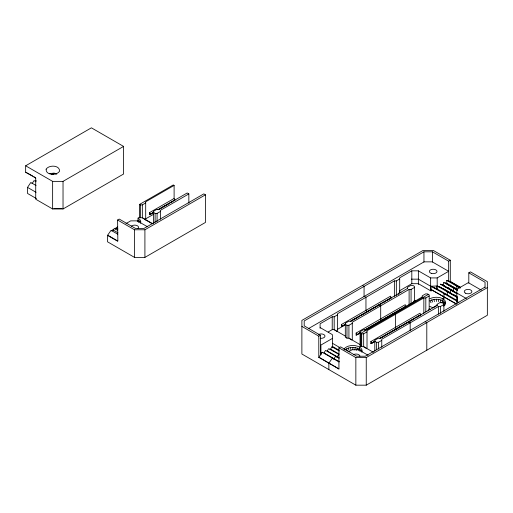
<?xml version="1.0" encoding="UTF-8"?>
<svg xmlns="http://www.w3.org/2000/svg" width="513" height="513" viewBox="0 0 513 513"><rect width="100%" height="100%" fill="white"/><g stroke="black" fill="none" stroke-linecap="round" stroke-linejoin="round"><path stroke-width="0.77" d="M354.804 349.84L355.252 347.551L359.408 348.936L361.806 351.328M438.326 301.618L438.775 299.329L442.924 300.714L445.322 303.112L443.649 304.696M356.618 350.276L357.484 348.083M440.141 302.054L441.007 299.861M398.197 294.539L399.691 291.826L399.691 277.834L411.811 270.838L418.364 270.838L430.644 277.924L437.191 277.924L448.657 271.306L432.279 261.854L424.091 261.854L308.666 328.493M412.939 303.048L414.433 300.336L414.433 286.344L412.792 285.395L410.83 285.395L407.469 287.331L407.469 288.883M428.054 310.878L429.169 308.845L429.169 294.853L427.534 293.904L425.566 293.904L422.212 295.841L422.212 297.393M137.26 221.372L138.074 220.013L138.074 218.121L139.549 217.275L140.37 217.743L142.332 217.743L152.816 223.796M358.587 350.289L359.408 348.936L359.408 347.045L360.876 346.192L360.876 333.335L428.349 294.379M441.699 302.747L442.924 300.714L442.924 298.822L444.155 298.111M116.297 228.426L117.483 226.611M327.166 351.001L328.346 349.186M329.923 349.789L332.386 346.474M336.842 357.42L338.811 354.393L328.743 348.577M36.5 198.621L27.535 193.446L27.535 187.392L30.806 182.481L36.051 185.507M32.037 183.66L34.082 180.589L36.051 181.724M35.314 181.769L36.128 180.538M107.781 235.236L117.849 241.052L117.605 220.013L119.24 219.07L135.477 228.439L143.954 228.439L203.828 193.869L205.463 194.818L205.463 222.424L144.91 257.385L134.515 257.385L107.531 241.809L107.531 235.377L111.052 230.324L117.766 234.197M111.872 230.985L112.693 229.753L117.932 232.78M113.104 230.273L114.328 228.432L117.689 230.369M115.149 229.093L115.97 227.862L117.932 228.997M301.881 326.403L318.791 336.169L318.791 357.349L322.311 352.29L339.099 361.979M323.953 352.854L325.588 350.398L339.016 358.151M332.386 358.106L328.865 363.166L328.865 369.591M333.61 359.286L335.662 356.214M138.542 222.341L139.549 221.122L138.074 220.013M359.876 351.258L360.876 350.039M442.892 303.645L444.399 301.824M443.905 305.819L445.06 304.934M344.832 350.039C347.641 347.558 351.655 347.096 355.252 347.551M25.65 165.789L91.404 127.827L123.582 146.41L123.582 174.016L63.028 208.977L52.634 208.977L35.724 199.217L35.724 178.037L25.65 172.221L25.65 165.789L52.634 181.371L63.028 181.371L123.582 146.41M25.65 172.221L32.608 175.953M35.724 178.037L33.954 176.728M51.486 174.702L54.198 173.137L52.833 174.676M139.549 217.275L139.549 204.411L173.285 184.936L174.106 185.411L174.106 198.46L174.92 200.256M174.106 185.411L145.692 201.814L145.692 219.968L151.585 223.373M139.549 204.411L140.37 204.886L142.332 204.886L145.692 202.949M125.986 223.591L130.706 220.866L137.26 220.866L147.494 226.778M153.797 212.453L149.539 214.723L149.539 212.639L174.106 198.46M150.36 214.434L153.772 212.087M157.863 209.727L174.92 199.878M149.539 214.723L152.951 212.748M158.549 209.708L169.463 203.404M171.509 202.225L172.875 201.436M145.692 218.833L153.316 214.434M188.842 203.129L188.842 193.92L160.428 210.324L160.428 219.192M153.47 212.453L155.106 213.395L157.074 213.395L160.428 211.459M117.605 220.013L134.515 229.779L144.91 229.779L205.463 194.818M460.366 287.242L450.299 281.425L450.299 260.245L448.657 261.194L432.427 251.819L423.95 251.819L304.196 320.958L304.196 325.851L320.426 335.226L320.426 353.38L322.311 352.29M337.541 314.847L334.187 316.784L332.219 316.784L320.099 323.78L320.099 328.32M399.691 278.969L396.337 280.906L394.369 280.906L337.541 313.712L337.541 331.097M318.791 336.169L320.426 335.226M328.179 331.975L332.219 329.647L334.187 329.647L345.32 336.073M399.691 290.691L411.811 283.695L418.364 283.695L430.644 290.788L431.952 290.788M345.647 324.351L341.389 326.621L341.389 324.537L390.521 296.174L391.342 297.97L386.565 300.727M342.209 326.339L345.621 323.985M350.398 321.228L391.342 297.591M341.389 326.621L344.12 325.043M407.469 288.466L350.642 321.279L348.68 321.279L345.32 323.216L345.32 337.208L346.961 338.157L348.923 338.157L360.062 344.582M351.078 321.215L358.587 316.88M360.633 315.7L366.09 312.545M368.821 310.974L366.776 312.154L365.955 310.359L365.955 297.309L364.32 296.367M370.187 310.185L372.233 308.999M373.599 308.217L379.056 305.062M380.422 304.273L381.787 303.484M383.833 302.304L385.199 301.516M337.381 329.41L344.98 325.024M414.433 287.479L411.073 289.415L409.111 289.415L352.284 322.222L352.284 339.606M345.32 324.351L346.961 325.293L348.923 325.293L352.284 323.357M332.386 338.439L320.92 345.057L320.92 354.887M411.317 279.155L418.364 279.155L430.644 286.248L437.191 285.965L457.34 297.591L457.34 300.618L456.846 300.451M360.389 332.86L356.131 335.13L356.131 333.046L405.257 304.684L406.078 306.479L401.301 309.236M356.952 334.848L360.363 332.495M364.454 330.135L406.078 306.101M356.131 335.13L360.222 332.764M422.212 296.976L365.384 329.788L363.416 329.788L360.062 331.725L360.062 345.717L361.697 346.666L363.666 346.666L373.49 352.335M365.134 330.115L373.323 325.389M374.689 324.601L386.289 317.906M388.335 316.726L396.523 311.994M397.889 311.211L399.935 310.025M481.277 290.14L468.311 282.657L456.846 289.274L446.772 283.458L446.772 280.431L450.299 281.425M429.169 295.988L425.816 297.925L423.847 297.925L367.019 330.731L367.019 348.115M319.035 357.208L338.933 368.975L338.933 347.801L340.574 346.852L356.804 356.227L365.282 356.227L485.035 287.088M468.799 283.08L468.799 272.82L470.44 271.877L487.35 281.637L487.35 315.251L366.244 385.173L355.849 385.173L301.881 354.015L301.881 320.407L422.988 250.485L433.382 250.485L450.299 260.245M360.062 332.86L361.697 333.803L363.666 333.803L367.019 331.866M348.667 351.732L352.033 349.783L358.587 349.783L368.142 355.297M375.125 341.369L370.867 343.639L370.867 341.562L420 313.193L420.82 314.988L416.043 317.746M371.688 343.357L375.099 341.004M379.876 338.247L420.82 314.61M432.671 307.768L437.518 304.972M440.975 302.971L442.36 302.176M370.867 343.639L374.965 341.273M436.948 305.485L380.12 338.298L378.158 338.298L374.798 340.234L374.798 351.2M380.556 338.234L387.379 334.296M389.431 333.11L401.031 326.415M402.397 325.627L413.991 318.932M443.912 304.498L440.552 306.434L438.589 306.434L381.762 339.24L381.762 347.339M374.798 341.369L376.439 342.312L378.402 342.312L381.762 340.375M456.846 297.88L457.34 297.591M338.933 347.801L355.849 357.561L366.244 357.561L487.35 287.639M438.775 299.329L433.979 299.329L429.823 300.714L431.055 302.747M49.363 173.567L54.198 173.137M53.737 208.573L61.926 208.573M456.846 304.119L430.644 289.274L456.16 304.004M54.198 173.516L56.776 174.157M444.809 282.778L448.003 283.939M457.173 289.383L453.569 288.139L453.569 291.166L450.42 289.96L450.42 292.981L447.265 291.775L447.265 294.802L443.989 293.667L443.745 299.105M444.726 285.831L442.11 284.927L457.173 293.622M451.934 290.595L454.556 291.506M441.449 287.722L438.833 286.812L440.141 287.569M448.657 292.487L451.28 293.398M431.138 289.274L431.138 286.248L437.191 288.992L457.34 300.618M466.4 298.572L443.501 285.35L440.346 284.144L457.134 293.834M437.826 286.203L440.346 287.171L457.134 296.86M436.537 288.973L433.921 287.761L435.268 288.537M468.799 272.82L485.035 282.195L485.035 287.716M450.048 281.566L460.123 287.383L456.846 286.248L456.846 303.645M446.772 280.431L460.206 288.184M449.965 284.927L451.28 285.677M452.588 286.434L455.865 288.325M445.38 283.035L457.173 289.839M457.602 290.467L443.501 282.323L443.501 285.35M448.003 287.569L449.311 288.325M450.626 289.082L451.934 289.839M443.418 288.704L449.965 292.487M453.242 294.379L457.173 296.649M451.28 294L452.588 294.757M431.138 286.248L456.846 301.093M456.846 301.375L458.891 302.555M399.691 291.826L400.999 292.583M414.433 300.336L415.742 301.093M429.169 308.845L430.478 309.602M362.435 285.446L364.07 286.389L364.07 296.649M425.155 321.657L426.797 322.6L426.797 350.212M188.842 193.92L187.207 192.971L158.793 209.381L156.824 209.381L153.47 211.318L153.47 223.418M379.056 304.876L380.697 305.819L380.697 318.868L381.512 320.663M393.798 313.385L395.433 314.328L395.433 327.377L396.254 329.173M408.534 321.895L410.176 322.837L410.176 330.513M320.099 327.563L332.386 334.656L332.386 347.763M332.386 343.261L339.824 347.558M332.386 346.378L339.125 350.276M331.892 346.756L339.279 351.02M330.744 349.218L339.26 354.137M327.474 351.11L339.26 357.914M324.197 353.002L339.26 361.697M27.535 187.392L36.051 192.311M107.531 235.377L117.605 241.193M318.791 357.349L338.933 368.975M366.462 348.513L363.666 346.666L363.666 333.803M351.719 340.004L348.923 338.157L348.923 325.293M336.983 331.494L334.187 329.647L334.187 316.784M145.692 219.968L142.332 217.743L142.332 204.886M139.549 221.122L140.472 222.411M346.307 348.936L347.532 350.969M370.867 341.562L371.688 342.979M356.131 333.046L356.952 334.47M341.389 324.537L342.209 325.96M149.539 212.639L150.36 214.056M431.741 299.861L432.613 302.054M348.224 348.083L349.09 350.276M433.979 299.329L434.428 301.618M350.456 347.551L350.905 349.84M448.657 261.194L448.657 281.143M443.912 311.301L443.912 303.363L442.27 302.413L440.308 302.413L436.948 304.35L436.948 305.902M440.552 306.434L440.552 313.398M438.589 306.434L438.589 314.168M437.191 277.924L437.191 289.274M436.704 286.248L436.704 288.819M436.377 299.15L436.377 301.471M432.427 251.819L432.427 262.079M430.644 277.924L430.644 290.788M425.816 297.925L425.816 311.846M423.95 251.819L423.95 262.079M423.847 297.925L423.847 313.398M418.364 270.838L418.364 284.452M411.811 270.838L411.811 283.695M411.073 289.415L411.073 304.113M409.111 289.415L409.111 304.889M396.337 280.906L396.337 295.603M394.369 280.906L394.369 296.379M378.402 342.312L378.402 349.122M376.439 342.312L376.439 349.879M366.244 357.561L366.244 385.173M361.697 333.803L361.697 346.666M355.849 357.561L355.849 385.173M352.854 347.365L352.854 349.693M346.961 325.293L346.961 338.157M332.219 316.784L332.219 329.647M157.074 213.395L157.074 221.719M155.106 213.395L155.106 222.475M144.91 229.779L144.91 257.385M140.37 204.886L140.37 217.743M134.515 229.779L134.515 257.385M63.028 181.371L63.028 208.977M52.634 181.371L52.634 208.977M343.909 349.443A9.266 5.348 0 0 1 355.252 345.659A9.266 5.348 0 0 1 361.806 352.207M353.348 354.701A3.822 2.206 0 0 1 357.51 354.22A3.822 2.206 0 0 1 359.87 356.259M318.464 334.559A3.822 2.206 0 0 1 324.857 335.553A3.822 2.206 0 0 1 320.176 338.253M429.823 298.822A9.266 5.348 0 0 1 442.636 298.662A9.266 5.348 0 0 1 443.469 306.043M433.979 307.768A9.266 5.348 0 0 1 429.823 306.389M138.074 218.121A9.266 5.348 0 0 1 140.472 223.29M131.411 226.239A3.822 2.206 0 0 1 136.631 225.431A3.822 2.206 0 0 1 138.029 228.445M46.125 169.194C45.651 175.472 56.789 175.773 59.546 171.271C60.021 165 48.876 164.699 46.125 169.194M431.273 273.358A3.822 2.206 0 0 0 437.005 271.448A3.822 2.206 0 0 0 431.273 269.537A3.822 2.206 0 0 0 431.273 273.358M465.362 293.147A3.822 2.206 0 0 0 471.755 292.16A3.822 2.206 0 0 0 467.074 289.46A3.822 2.206 0 0 0 465.362 293.147"/></g></svg>
